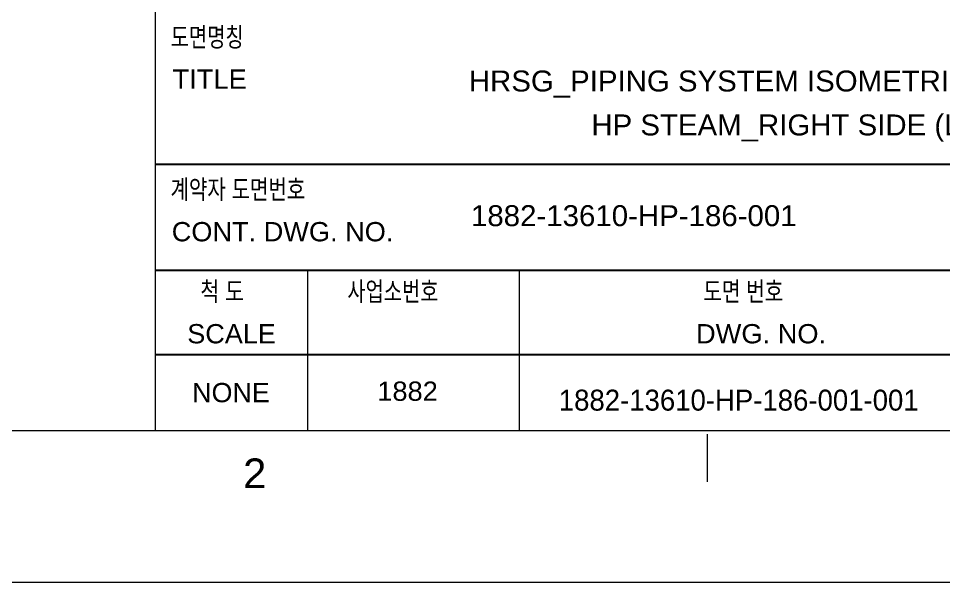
# Model space of a CAD drawing. Header units: inches. Extents: x 1155 to 1996, y 2 to 596.
# Drawn here: x 1805.3 to 1915.5, y 1.6 to 68.9 of the extents above; entities that cross this region are included whole.
import ezdxf
from ezdxf.enums import TextEntityAlignment as Align

# ---------------------------------------------------------------- set-up
doc = ezdxf.new("R2010")
doc.units = ezdxf.units.IN
doc.header["$MEASUREMENT"] = 0
for name, color, linetype in [('BG 0 -1', 7, 'Continuous'), ('BG VPORT', 7, 'Continuous'), ('FRAME', 7, 'Continuous')]:
    doc.layers.add(name, color=color, linetype=linetype)
doc.styles.add('Arial', font='arial.ttf')

msp = doc.modelspace()

# ---------------------------------------------------------------- linework, layer by layer
at = {"layer": 'BG 0 -1', "color": 7, "linetype": 'Continuous', "lineweight": 9}
for p, q in [((1821.56, 212.01), (1821.56, 19.74)), ((1839.71, 38.9), (1839.71, 19.74)), ((1864.93, 38.9), (1864.93, 19.74)), ((1180.01, 19.74), (1970.83, 19.74)), ((1887.34, 19.31), (1887.34, 13.65)), ((1995.89, 1.63), (1154.89, 1.63))]:
    msp.add_line(p, q, dxfattribs=at)
at = {"layer": 'BG VPORT', "color": 7, "linetype": 'Continuous', "lineweight": 25}
for p, q in [((1821.56, 51.51), (1970.83, 51.51)), ((1821.56, 38.9), (1970.83, 38.9)), ((1821.56, 28.81), (1970.83, 28.81))]:
    msp.add_line(p, q, dxfattribs=at)

# ---------------------------------------------------------------- texts
at = {"layer": 'BG 0 -1', "color": 7, "style": 'Arial', "width": 1.008516}
msp.add_text('2', height=3.54, dxfattribs=at).set_placement((1833.42, 14.68), align=Align.MIDDLE)
at = {"layer": 'BG VPORT', "color": 7, "style": 'Arial'}
for s, width, p in [('도면명칭', 0.752508, (1823.41, 65.53)), ('TITLE', 1.012319, (1823.62, 60.52)), ('계약자 도면번호', 0.761293, (1823.38, 47.37)), ('CONT. DWG. NO.', 1.006777, (1823.53, 42.32)), ('척 도', 0.780824, (1826.94, 35.2)), ('사업소번호', 0.752508, (1844.46, 35.2)), ('도면 번호', 0.767495, (1886.88, 35.2)), ('SCALE', 1.002175, (1825.38, 30.15)), ('DWG. NO.', 1.010364, (1886.01, 30.15)), ('NONE', 0.997208, (1825.96, 23.13)), ('1882', 1.008516, (1848.03, 23.3))]:
    msp.add_text(s, height=2.3, dxfattribs=dict(at, width=width)).set_placement(p)
at = {"layer": 'FRAME', "color": 2, "style": 'Arial'}
for s, width, p in [('HRSG_PIPING SYSTEM ISOMETRIC DRAWING FOR', 1.003287, (1858.94, 60.19)), (' HP STEAM_RIGHT SIDE (LB)', 1.003287, (1872.57, 54.95)), ('1882-13610-HP-186-001', 1.004634, (1859.19, 44.13)), ('1882-13610-HP-186-001-001', 0.94, (1869.66, 22.13))]:
    msp.add_text(s, height=2.5, dxfattribs=dict(at, width=width)).set_placement(p)

doc.saveas('drawing.dxf')
